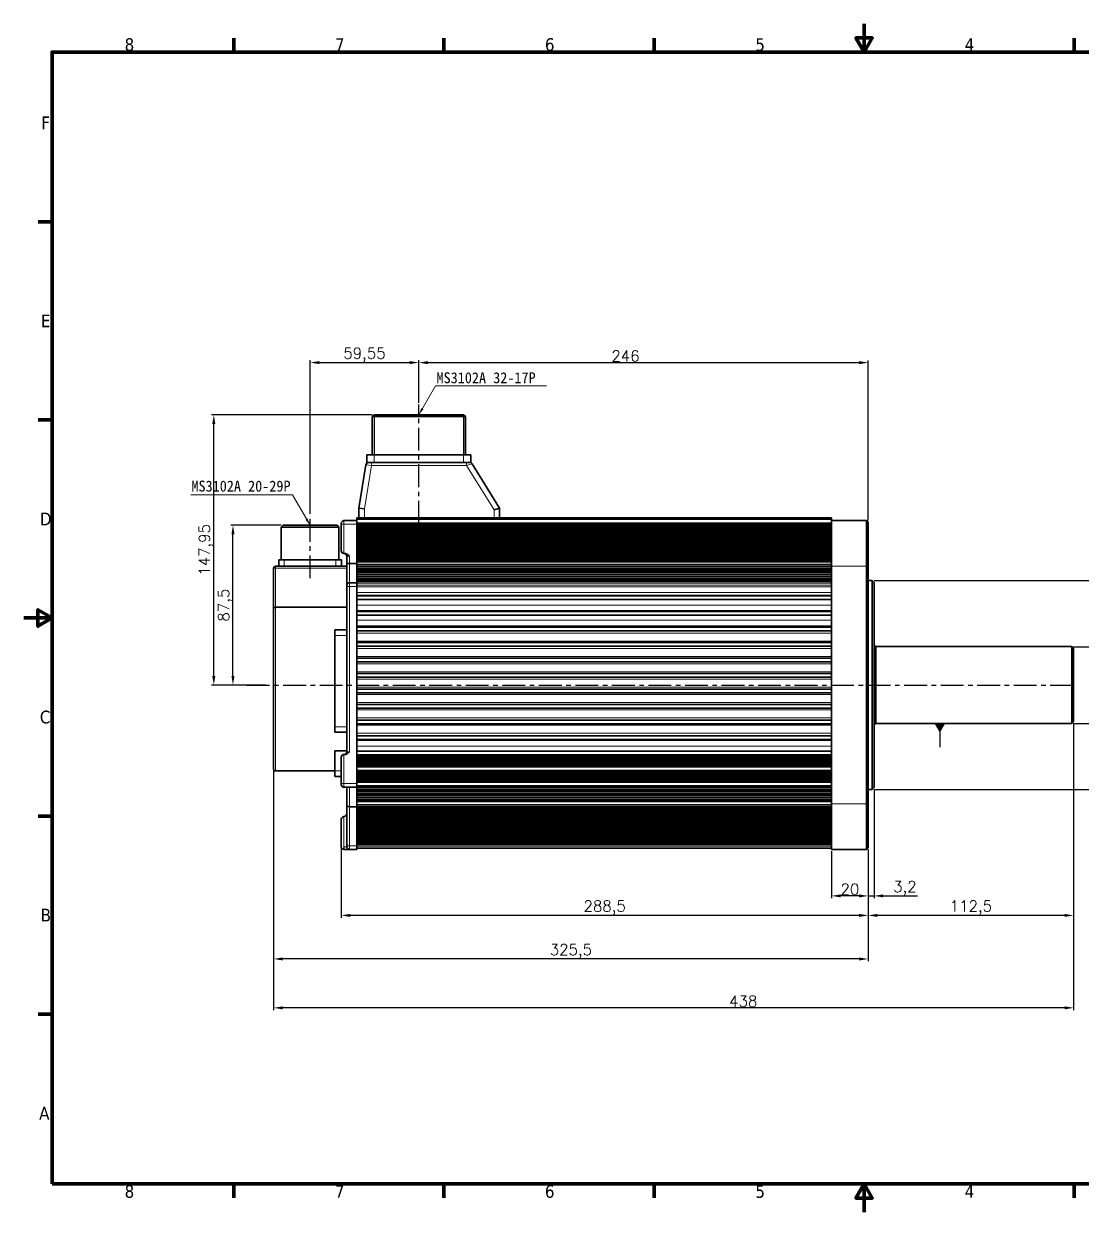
# Model space of a CAD drawing. Extents: x -61 to 2011, y -172 to 1995.
# Drawn here: x -61 to 518, y -40 to 611 of the extents above; entities that cross this region are included whole.
import ezdxf

# ---------------------------------------------------------------- set-up
doc = ezdxf.new("R2010")
doc.units = 0
doc.header["$LTSCALE"] = 10
doc.header["$MEASUREMENT"] = 0
doc.linetypes.add('CENTER', pattern=[2, 1.25, -0.25, 0.25, -0.25])
doc.layers.get('0').update_dxf_attribs({"color": 3, "linetype": 'CONTINUOUS'})
doc.layers.get('Defpoints').update_dxf_attribs({"linetype": 'CONTINUOUS'})
doc.layers.add('AM_5', color=2, linetype='CONTINUOUS', lineweight=15)
doc.layers.add('경계(ISO)', color=7, linetype='CONTINUOUS', lineweight=70)
for name, color, linetype in [('CEN', 1, 'CENTER'), ('CON', 7, 'CONTINUOUS'), ('DIM', 3, 'CONTINUOUS'), ('DIM2', 3, 'CONTINUOUS')]:
    doc.layers.add(name, color=color, linetype=linetype)
doc.styles.add('HANGUL', font='')
doc.styles.get("Standard").update_dxf_attribs({"font": 'romans.shx'})
doc.styles.add('주 문자 (JIS)', font='')
doc.styles.get('HANGUL').set_extended_font_data('DotumChe')
doc.styles.get('주 문자 (JIS)').set_extended_font_data('Tahoma')
doc.dimstyles.new('Annotative', dxfattribs={"dimscale": 0, "dimtxt": 6, "dimasz": 5, "dimexe": 1.25, "dimexo": 1, "dimtad": 1, "dimtxsty": 'Standard', "dimcen": 2.5, "dimclrd": 7, "dimclre": 7, "dimadec": 0, "dimazin": 0, "dimtfac": 1, "dimtmove": 0, "dimatfit": 3, "dimfxl": 1, "dimarcsym": 0})

# ---------------------------------------------------------------- blocks, each defined once
blk = doc.blocks.new('*D102')
at = {"layer": 'AM_5', "color": 7, "lineweight": -2}
for p, q in [((95.87, 342.63), (95.87, 426.62)), ((100.87, 425.37), (150.42, 425.37)), ((155.42, 403.35), (155.42, 426.62))]:
    blk.add_line(p, q, dxfattribs=at)
at = {"layer": 'AM_5', "color": 7}
for points in [[(100.87, 426.2), (100.87, 424.53), (95.87, 425.37)], [(150.42, 426.2), (150.42, 424.53), (155.42, 425.37)]]:
    blk.add_solid(points, dxfattribs=at)
at = {"layer": 'Defpoints', "color": 0}
for p in [(155.42, 425.37), (155.42, 402.35), (95.87, 341.63)]:
    blk.add_point(p, dxfattribs=at)
at = {"layer": 'AM_5', "color": 0, "insert": (125.65, 429.56), "char_height": 6, "attachment_point": 5}
blk.add_mtext('59,55', dxfattribs=at)
blk = doc.blocks.new('*D101')
at = {"layer": 'AM_5', "color": 7, "lineweight": -2}
for p, q in [((404.62, 305.99), (543.41, 305.99)), ((542.16, 300.99), (542.16, 196.69)), ((404.62, 191.69), (543.41, 191.69))]:
    blk.add_line(p, q, dxfattribs=at)
at = {"layer": 'AM_5', "color": 7}
for points in [[(541.32, 300.99), (542.99, 300.99), (542.16, 305.99)], [(541.32, 196.69), (542.99, 196.69), (542.16, 191.69)]]:
    blk.add_solid(points, dxfattribs=at)
at = {"layer": 'Defpoints', "color": 0}
for p in [(403.62, 305.99), (403.62, 191.69), (542.16, 191.69)]:
    blk.add_point(p, dxfattribs=at)
at = {"layer": 'AM_5', "color": 0, "insert": (537.96, 241.45), "char_height": 6, "attachment_point": 5, "rotation": 90}
blk.add_mtext('%%C114,3', dxfattribs=at)
blk = doc.blocks.new('*D100')
at = {"layer": 'AM_5', "color": 7, "lineweight": -2}
for p, q in [((513.92, 269.84), (532.64, 269.84)), ((531.39, 232.84), (531.39, 264.84)), ((513.92, 227.84), (532.64, 227.84))]:
    blk.add_line(p, q, dxfattribs=at)
at = {"layer": 'AM_5', "color": 7}
for points in [[(530.56, 264.84), (532.23, 264.84), (531.39, 269.84)], [(530.56, 232.84), (532.23, 232.84), (531.39, 227.84)]]:
    blk.add_solid(points, dxfattribs=at)
at = {"layer": 'Defpoints', "color": 0}
for p in [(512.92, 269.84), (531.39, 269.84), (512.92, 227.84)]:
    blk.add_point(p, dxfattribs=at)
at = {"layer": 'AM_5', "color": 0, "insert": (527.77, 241.9), "char_height": 6, "attachment_point": 5, "rotation": 90}
blk.add_mtext('%%C42', dxfattribs=at)
blk = doc.blocks.new('*D99')
at = {"layer": 'AM_5', "color": 7, "lineweight": -2}
for p, q in [((80.12, 336.34), (52.4, 336.34)), ((53.65, 253.84), (53.65, 331.34)), ((71.54, 248.84), (52.4, 248.84))]:
    blk.add_line(p, q, dxfattribs=at)
at = {"layer": 'AM_5', "color": 7}
for points in [[(52.82, 331.34), (54.49, 331.34), (53.65, 336.34)], [(52.82, 253.84), (54.49, 253.84), (53.65, 248.84)]]:
    blk.add_solid(points, dxfattribs=at)
at = {"layer": 'Defpoints', "color": 0}
for p in [(53.65, 336.34), (81.12, 336.34), (72.54, 248.84)]:
    blk.add_point(p, dxfattribs=at)
at = {"layer": 'AM_5', "color": 0, "insert": (49.46, 292.59), "char_height": 6, "attachment_point": 5, "rotation": 90}
blk.add_mtext('87,5', dxfattribs=at)
blk = doc.blocks.new('*D98')
at = {"layer": 'AM_5', "color": 7, "lineweight": -2}
for p, q in [((129.92, 396.79), (41.91, 396.79)), ((43.16, 253.84), (43.16, 391.79)), ((71.54, 248.84), (41.91, 248.84))]:
    blk.add_line(p, q, dxfattribs=at)
at = {"layer": 'AM_5', "color": 7}
for points in [[(42.33, 391.79), (44, 391.79), (43.16, 396.79)], [(42.33, 253.84), (44, 253.84), (43.16, 248.84)]]:
    blk.add_solid(points, dxfattribs=at)
at = {"layer": 'Defpoints', "color": 0}
for p in [(43.16, 396.79), (130.92, 396.79), (72.54, 248.84)]:
    blk.add_point(p, dxfattribs=at)
at = {"layer": 'AM_5', "color": 0, "insert": (38.97, 322.82), "char_height": 6, "attachment_point": 5, "rotation": 90}
blk.add_mtext('147,95', dxfattribs=at)
blk = doc.blocks.new('*D97')
at = {"layer": 'AM_5', "color": 7, "lineweight": -2}
for p, q in [((404.62, 191.69), (404.62, 132.14)), ((401.42, 158.84), (401.42, 132.14)), ((396.42, 133.39), (391.42, 133.39)), ((401.42, 133.39), (404.62, 133.39)), ((409.62, 133.39), (428.44, 133.39))]:
    blk.add_line(p, q, dxfattribs=at)
at = {"layer": 'AM_5', "color": 7}
for points in [[(396.42, 134.23), (396.42, 132.56), (401.42, 133.39)], [(409.62, 134.23), (409.62, 132.56), (404.62, 133.39)]]:
    blk.add_solid(points, dxfattribs=at)
at = {"layer": 'Defpoints', "color": 0}
for p in [(404.62, 192.69), (401.42, 159.84), (404.62, 133.39)]:
    blk.add_point(p, dxfattribs=at)
at = {"layer": 'AM_5', "color": 0, "insert": (421.53, 137.59), "char_height": 6, "attachment_point": 5}
blk.add_mtext('3,2', dxfattribs=at)
blk = doc.blocks.new('*D96')
at = {"layer": 'AM_5', "color": 7, "lineweight": -2}
for p, q in [((381.42, 157.84), (381.42, 132.14)), ((401.42, 158.84), (401.42, 132.14)), ((396.42, 133.39), (386.42, 133.39))]:
    blk.add_line(p, q, dxfattribs=at)
at = {"layer": 'AM_5', "color": 7}
for points in [[(386.42, 134.23), (386.42, 132.56), (381.42, 133.39)], [(396.42, 134.23), (396.42, 132.56), (401.42, 133.39)]]:
    blk.add_solid(points, dxfattribs=at)
at = {"layer": 'Defpoints', "color": 0}
for p in [(381.42, 158.84), (401.42, 159.84), (381.42, 133.39)]:
    blk.add_point(p, dxfattribs=at)
at = {"layer": 'AM_5', "color": 0, "insert": (391.42, 137.02), "char_height": 6, "attachment_point": 5}
blk.add_mtext('20', dxfattribs=at)
blk = doc.blocks.new('*D95')
at = {"layer": 'AM_5', "color": 7, "lineweight": -2}
for p, q in [((513.92, 227.84), (513.92, 121.46)), ((401.42, 158.84), (401.42, 121.46)), ((508.92, 122.71), (406.42, 122.71))]:
    blk.add_line(p, q, dxfattribs=at)
at = {"layer": 'AM_5', "color": 7}
for points in [[(406.42, 123.54), (406.42, 121.88), (401.42, 122.71)], [(508.92, 123.54), (508.92, 121.88), (513.92, 122.71)]]:
    blk.add_solid(points, dxfattribs=at)
at = {"layer": 'Defpoints', "color": 0}
for p in [(513.92, 228.84), (401.42, 159.84), (401.42, 122.71)]:
    blk.add_point(p, dxfattribs=at)
at = {"layer": 'AM_5', "color": 0, "insert": (457.67, 126.91), "char_height": 6, "attachment_point": 5}
blk.add_mtext('112,5', dxfattribs=at)
blk = doc.blocks.new('*D94')
at = {"layer": 'AM_5', "color": 7, "lineweight": -2}
for p, q in [((513.92, 227.84), (513.92, 70.86)), ((75.92, 201.84), (75.92, 70.86)), ((508.92, 72.11), (80.92, 72.11))]:
    blk.add_line(p, q, dxfattribs=at)
at = {"layer": 'AM_5', "color": 7}
for points in [[(80.92, 72.94), (80.92, 71.27), (75.92, 72.11)], [(508.92, 72.94), (508.92, 71.27), (513.92, 72.11)]]:
    blk.add_solid(points, dxfattribs=at)
at = {"layer": 'Defpoints', "color": 0}
for p in [(513.92, 228.84), (75.92, 202.84), (75.92, 72.11)]:
    blk.add_point(p, dxfattribs=at)
at = {"layer": 'AM_5', "color": 0, "insert": (333.02, 75.73), "char_height": 6, "attachment_point": 5}
blk.add_mtext('438', dxfattribs=at)
blk = doc.blocks.new('*D93')
at = {"layer": 'AM_5', "color": 7, "lineweight": -2}
for p, q in [((112.92, 159.34), (112.92, 121.46)), ((401.42, 158.84), (401.42, 121.46)), ((396.42, 122.71), (117.92, 122.71))]:
    blk.add_line(p, q, dxfattribs=at)
at = {"layer": 'AM_5', "color": 7}
for points in [[(117.92, 123.54), (117.92, 121.88), (112.92, 122.71)], [(396.42, 123.54), (396.42, 121.88), (401.42, 122.71)]]:
    blk.add_solid(points, dxfattribs=at)
at = {"layer": 'Defpoints', "color": 0}
for p in [(112.92, 160.34), (401.42, 159.84), (112.92, 122.71)]:
    blk.add_point(p, dxfattribs=at)
at = {"layer": 'AM_5', "color": 0, "insert": (257.17, 126.91), "char_height": 6, "attachment_point": 5}
blk.add_mtext('288,5', dxfattribs=at)
blk = doc.blocks.new('*D87')
at = {"layer": 'AM_5', "color": 7, "lineweight": -2}
for p, q in [((155.42, 404.35), (155.42, 426.59)), ((160.42, 425.34), (396.42, 425.34)), ((401.42, 338.84), (401.42, 426.59))]:
    blk.add_line(p, q, dxfattribs=at)
at = {"layer": 'AM_5', "color": 7}
for points in [[(160.42, 426.17), (160.42, 424.51), (155.42, 425.34)], [(396.42, 426.17), (396.42, 424.51), (401.42, 425.34)]]:
    blk.add_solid(points, dxfattribs=at)
at = {"layer": 'Defpoints', "color": 0}
for p in [(401.42, 425.34), (155.42, 403.35), (401.42, 337.84)]:
    blk.add_point(p, dxfattribs=at)
at = {"layer": 'AM_5', "color": 0, "insert": (268.58, 428.97), "char_height": 6, "attachment_point": 5}
blk.add_mtext('246', dxfattribs=at)
blk = doc.blocks.new('*D86')
at = {"layer": 'AM_5', "color": 7, "lineweight": -2}
for p, q in [((75.92, 201.84), (75.92, 97.62)), ((401.42, 158.84), (401.42, 97.62)), ((396.42, 98.87), (80.92, 98.87))]:
    blk.add_line(p, q, dxfattribs=at)
at = {"layer": 'AM_5', "color": 7}
for points in [[(80.92, 99.7), (80.92, 98.04), (75.92, 98.87)], [(396.42, 99.7), (396.42, 98.04), (401.42, 98.87)]]:
    blk.add_solid(points, dxfattribs=at)
at = {"layer": 'Defpoints', "color": 0}
for p in [(75.92, 202.84), (401.42, 159.84), (75.92, 98.87)]:
    blk.add_point(p, dxfattribs=at)
at = {"layer": 'AM_5', "color": 0, "insert": (238.67, 103.07), "char_height": 6, "attachment_point": 5}
blk.add_mtext('325,5', dxfattribs=at)
blk = doc.blocks.new('경계 Default Border')
at = {"layer": '경계(ISO)'}
for p, q in [((74.25, 410), (74.25, 414.9)), ((148.5, 410), (148.5, 414.9)), ((222.75, 410), (222.75, 414.9)), ((371.25, 410), (371.25, 414.9)), ((445.5, 410), (445.5, 414.9)), ((519.75, 410), (519.75, 414.9)), ((10, 350), (5.1, 350)), ((584, 350), (588.9, 350)), ((10, 280), (5.1, 280)), ((584, 280), (588.9, 280)), ((10, 140), (5.1, 140)), ((584, 140), (588.9, 140)), ((10, 70), (5.1, 70)), ((584, 70), (588.9, 70)), ((74.25, 10), (74.25, 5.1)), ((148.5, 10), (148.5, 5.1)), ((222.75, 10), (222.75, 5.1)), ((371.25, 10), (371.25, 5.1)), ((445.5, 10), (445.5, 5.1)), ((519.75, 10), (519.75, 5.1))]:
    blk.add_line(p, q, dxfattribs=at)
at = {"layer": '경계(ISO)', "flags": 128}
for points in [[(297, 420), (297, 410), (294.11, 415), (299.89, 415), (297, 410)], [(10, 10), (10, 410), (584, 410), (584, 10), (10, 10)], [(0, 210), (10, 210), (5, 212.89), (5, 207.11), (10, 210)], [(594, 210), (584, 210), (589, 212.89), (589, 207.11), (584, 210)], [(297, 0), (297, 10), (294.11, 5), (299.89, 5), (297, 10)]]:
    blk.add_lwpolyline(points, dxfattribs=at)
at = {"layer": '경계(ISO)', "char_height": 4.5, "attachment_point": 7, "style": '주 문자 (JIS)'}
for s, insert in [('8', (35.66, 410.3)), ('7', (109.98, 410.4)), ('6', (184.19, 410.31)), ('5', (258.56, 410.31)), ('4', (332.56, 410.4)), ('3', (406.97, 410.31)), ('2', (481.26, 410.4)), ('1', (555.86, 410.4)), ('F', (6.19, 382.75)), ('F', (585.49, 382.75)), ('E', (6.06, 312.75)), ('E', (585.36, 312.75)), ('D', (5.7, 242.75)), ('D', (585, 242.75)), ('C', (5.69, 172.67)), ('C', (584.99, 172.67)), ('B', (5.98, 102.75)), ('B', (585.28, 102.75)), ('A', (5.44, 32.75)), ('A', (584.74, 32.75)), ('8', (35.66, 5)), ('7', (109.98, 5.1)), ('6', (184.19, 5.01)), ('5', (258.56, 5.01)), ('4', (332.56, 5.1)), ('3', (406.97, 5.01)), ('2', (481.26, 5.1))]:
    blk.add_mtext(s, dxfattribs=dict(at, insert=insert))
at = {"layer": '경계(ISO)', "insert": (555.86, 5.1), "char_height": 4.5, "attachment_point": 7, "line_spacing_factor": 1.875, "style": '주 문자 (JIS)'}
blk.add_mtext('1', dxfattribs=at)

msp = doc.modelspace()

# ---------------------------------------------------------------- hatches: boundary and pattern name
at = {"layer": 'DIM2', "linetype": 'Continuous'}
h = msp.add_hatch(dxfattribs=at)
h.set_pattern_fill('ANSI31', scale=1.3, angle=180, style=0)
h.set_pattern_definition([(225, (991.84587, 275.8103), (0.11490485, -0.11490485), [])])
h.paths.add_polyline_path([(438.059, 227.843), (443.288, 227.843), (440.673, 223.315)])

# ---------------------------------------------------------------- linework, layer by layer
at = {"color": 7, "lineweight": 35, "ltscale": 0.035355}
for p, q in [((130.923, 396.792), (129.923, 395.792)), ((179.923, 396.792), (180.923, 395.792)), ((401.423, 337.843), (400.423, 338.843)), ((81.123, 336.343), (80.123, 335.343)), ((110.623, 336.343), (111.623, 335.343)), ((404.623, 304.993), (403.623, 305.993)), ((405.623, 269.843), (404.623, 270.843)), ((513.923, 268.843), (512.923, 269.843)), ((405.623, 227.843), (404.623, 226.843)), ((513.923, 228.843), (512.923, 227.843)), ((404.623, 192.693), (403.623, 191.693)), ((401.423, 159.843), (400.423, 158.843))]:
    msp.add_line(p, q, dxfattribs=at)
at = {"color": 7, "lineweight": 35}
for p, q in [((129.923, 395.792), (155.423, 395.792)), ((129.923, 374.792), (129.923, 395.792)), ((130.923, 396.792), (155.423, 396.792)), ((155.423, 396.792), (179.923, 396.792)), ((155.423, 395.792), (180.923, 395.792)), ((180.923, 374.792), (180.923, 395.792)), ((130.923, 374.792), (179.923, 374.792)), ((122.623, 345.592), (126.421, 369.329)), ((130.923, 370.592), (179.923, 370.592)), ((199.623, 345.592), (184.563, 369.882)), ((381.423, 340.292), (121.423, 340.292)), ((381.423, 339.592), (121.423, 339.592)), ((381.423, 313.843), (381.423, 338.843)), ((400.423, 338.843), (400.423, 313.843)), ((381.423, 337.304), (121.423, 337.304)), ((381.423, 336.554), (121.423, 336.554)), ((381.423, 335.804), (121.423, 335.804)), ((381.423, 335.054), (121.423, 335.054)), ((381.423, 334.304), (121.423, 334.304)), ((381.423, 333.554), (121.423, 333.554)), ((381.423, 332.804), (121.423, 332.804)), ((381.423, 332.054), (121.423, 332.054)), ((401.423, 337.843), (401.423, 313.843)), ((381.423, 331.304), (121.423, 331.304)), ((381.423, 330.554), (121.423, 330.554)), ((381.423, 329.804), (121.423, 329.804)), ((381.423, 329.054), (121.423, 329.054)), ((381.423, 328.304), (121.423, 328.304)), ((381.423, 327.554), (121.423, 327.554)), ((381.423, 326.804), (121.423, 326.804)), ((381.423, 326.054), (121.423, 326.054)), ((381.423, 325.304), (121.423, 325.304)), ((381.423, 324.554), (121.423, 324.554)), ((381.423, 323.804), (121.423, 323.804)), ((381.423, 323.054), (121.423, 323.054)), ((381.423, 322.304), (121.423, 322.304)), ((381.423, 321.554), (121.423, 321.554)), ((381.423, 320.804), (121.423, 320.804)), ((381.423, 320.054), (121.423, 320.054)), ((381.423, 319.304), (121.423, 319.304)), ((75.923, 290.736), (75.923, 312.843)), ((76.923, 313.843), (115.923, 313.843)), ((81.723, 317.343), (110.023, 317.343)), ((381.423, 318.554), (121.423, 318.554)), ((381.423, 317.804), (121.423, 317.804)), ((381.423, 317.054), (121.423, 317.054)), ((381.423, 316.304), (121.423, 316.304)), ((381.423, 314.836), (121.423, 314.836)), ((381.423, 314.8), (121.423, 314.8)), ((381.423, 313.775), (121.423, 313.775)), ((381.423, 313.74), (121.423, 313.74)), ((381.423, 312.714), (121.423, 312.714)), ((381.423, 312.679), (121.423, 312.679)), ((381.423, 313.843), (381.423, 183.843)), ((400.423, 313.843), (400.423, 183.843)), ((401.423, 313.843), (401.423, 183.843)), ((381.423, 311.654), (121.423, 311.654)), ((381.423, 311.618), (121.423, 311.618)), ((381.423, 310.593), (121.423, 310.593)), ((381.423, 310.558), (121.423, 310.558)), ((381.423, 309.532), (121.423, 309.532)), ((381.423, 309.497), (121.423, 309.497)), ((381.423, 308.472), (121.423, 308.472)), ((381.423, 308.436), (121.423, 308.436)), ((381.423, 307.411), (121.423, 307.411)), ((381.423, 307.376), (121.423, 307.376)), ((381.423, 306.351), (121.423, 306.351)), ((381.423, 306.292), (121.423, 306.292)), ((403.623, 305.993), (403.623, 248.843)), ((115.923, 302.843), (115.923, 212.343)), ((381.423, 305.592), (121.423, 305.592)), ((121.423, 194.843), (121.423, 302.843)), ((404.623, 304.993), (404.623, 248.843)), ((381.423, 297.592), (121.423, 297.592)), ((381.423, 295.592), (121.423, 295.592)), ((75.923, 202.843), (75.923, 290.736)), ((115.923, 291.375), (76.923, 291.375)), ((381.423, 289.092), (121.423, 289.092)), ((381.423, 287.092), (121.423, 287.092)), ((381.423, 280.592), (121.423, 280.592)), ((109.423, 276.043), (109.423, 226.043)), ((381.423, 278.592), (121.423, 278.592)), ((381.423, 272.092), (121.423, 272.092)), ((381.423, 270.092), (121.423, 270.092)), ((404.623, 270.843), (404.623, 192.693)), ((405.623, 269.843), (512.923, 269.843)), ((512.923, 269.843), (512.923, 248.843)), ((512.923, 269.843), (512.923, 227.843)), ((513.923, 268.843), (513.923, 228.843)), ((381.423, 263.592), (121.423, 263.592)), ((381.423, 261.592), (121.423, 261.592)), ((381.423, 255.092), (121.423, 255.092)), ((381.423, 253.092), (121.423, 253.092)), ((403.623, 248.843), (403.623, 191.693)), ((381.423, 246.592), (121.423, 246.592)), ((381.423, 244.592), (121.423, 244.592)), ((381.423, 238.092), (121.423, 238.092)), ((381.423, 236.092), (121.423, 236.092)), ((381.423, 229.592), (121.423, 229.592)), ((405.623, 227.843), (512.923, 227.843)), ((381.423, 227.592), (121.423, 227.592)), ((381.423, 221.092), (121.423, 221.092)), ((381.423, 219.092), (121.423, 219.092)), ((381.423, 212.592), (121.423, 212.592)), ((381.423, 210.592), (121.423, 210.592)), ((381.423, 210.342), (121.423, 210.342)), ((381.423, 209.592), (121.423, 209.592)), ((381.423, 208.842), (121.423, 208.842)), ((109.423, 201.843), (76.923, 201.843)), ((381.423, 208.092), (121.423, 208.092)), ((381.423, 207.342), (121.423, 207.342)), ((381.423, 206.592), (121.423, 206.592)), ((381.423, 205.842), (121.423, 205.842)), ((381.423, 205.092), (121.423, 205.092)), ((381.423, 204.342), (121.423, 204.342)), ((381.423, 204.092), (121.423, 204.092)), ((381.423, 202.092), (121.423, 202.092)), ((381.423, 201.842), (121.423, 201.842)), ((381.423, 201.092), (121.423, 201.092)), ((381.423, 200.342), (121.423, 200.342)), ((381.423, 199.592), (121.423, 199.592)), ((381.423, 198.842), (121.423, 198.842)), ((381.423, 198.092), (121.423, 198.092)), ((381.423, 197.342), (121.423, 197.342)), ((381.423, 196.592), (121.423, 196.592)), ((381.423, 195.842), (121.423, 195.842)), ((381.423, 195.592), (121.423, 195.592)), ((381.423, 193.592), (121.423, 193.592)), ((381.423, 192.892), (121.423, 192.892)), ((381.423, 192.892), (121.423, 192.892)), ((381.423, 192.892), (121.423, 192.892)), ((381.423, 192.892), (121.423, 192.892)), ((381.423, 192.892), (121.423, 192.892)), ((381.423, 192.892), (121.423, 192.892)), ((381.423, 192.892), (121.423, 192.892)), ((381.423, 192.892), (121.423, 192.892)), ((381.423, 192.892), (121.423, 192.892)), ((381.423, 192.892), (121.423, 192.892)), ((381.423, 192.892), (121.423, 192.892)), ((381.423, 192.892), (121.423, 192.892)), ((381.423, 192.892), (121.423, 192.892)), ((381.423, 192.892), (121.423, 192.892)), ((381.423, 192.57), (121.423, 192.57)), ((381.423, 191.547), (121.423, 191.547)), ((381.423, 190.526), (121.423, 190.526)), ((381.423, 189.505), (121.423, 189.505)), ((115.923, 160.843), (115.923, 182.858)), ((381.423, 188.484), (121.423, 188.484)), ((381.423, 187.463), (121.423, 187.463)), ((381.423, 186.442), (121.423, 186.442)), ((381.423, 185.422), (121.423, 185.422)), ((381.423, 182.47), (121.423, 182.47)), ((381.423, 158.843), (381.423, 183.843)), ((400.423, 183.843), (400.423, 158.843)), ((401.423, 183.843), (401.423, 159.843)), ((381.423, 181.72), (121.423, 181.72)), ((381.423, 180.97), (121.423, 180.97)), ((381.423, 180.22), (121.423, 180.22)), ((381.423, 179.47), (121.423, 179.47)), ((381.423, 178.72), (121.423, 178.72)), ((381.423, 177.97), (121.423, 177.97)), ((381.423, 177.22), (121.423, 177.22)), ((381.423, 176.47), (121.423, 176.47)), ((381.423, 175.72), (121.423, 175.72)), ((381.423, 174.97), (121.423, 174.97)), ((381.423, 174.22), (121.423, 174.22)), ((381.423, 173.47), (121.423, 173.47)), ((381.423, 172.72), (121.423, 172.72)), ((381.423, 171.97), (121.423, 171.97)), ((381.423, 171.22), (121.423, 171.22)), ((381.423, 170.47), (121.423, 170.47)), ((381.423, 169.72), (121.423, 169.72)), ((381.423, 168.97), (121.423, 168.97)), ((381.423, 168.22), (121.423, 168.22)), ((381.423, 167.47), (121.423, 167.47)), ((381.423, 166.72), (121.423, 166.72)), ((381.423, 165.97), (121.423, 165.97)), ((381.423, 165.22), (121.423, 165.22)), ((381.423, 164.47), (121.423, 164.47)), ((381.423, 163.72), (121.423, 163.72)), ((381.423, 162.97), (121.423, 162.97)), ((381.423, 162.22), (121.423, 162.22)), ((381.423, 161.47), (121.423, 161.47)), ((381.423, 159.592), (121.423, 159.592)), ((381.423, 159.592), (121.423, 159.592)), ((381.423, 159.592), (121.423, 159.592)), ((381.423, 159.592), (121.423, 159.592)), ((381.423, 159.592), (121.423, 159.592)), ((381.423, 159.592), (121.423, 159.592)), ((381.423, 159.592), (121.423, 159.592)), ((381.423, 159.592), (121.423, 159.592)), ((381.423, 159.592), (121.423, 159.592)), ((381.423, 159.592), (121.423, 159.592)), ((381.423, 159.592), (121.423, 159.592)), ((381.423, 159.592), (121.423, 159.592)), ((381.423, 159.592), (121.423, 159.592)), ((381.423, 159.592), (121.423, 159.592))]:
    msp.add_line(p, q, dxfattribs=at)
at = {"color": 7, "lineweight": 35, "ltscale": 0.105}
for p, q in [((126.923, 370.592), (126.923, 374.792)), ((183.923, 370.592), (183.923, 374.792))]:
    msp.add_line(p, q, dxfattribs=at)
at = {"color": 7, "lineweight": 35, "ltscale": 0.1}
for p, q in [((126.923, 374.792), (130.923, 374.792)), ((179.923, 374.792), (183.923, 374.792)), ((126.923, 370.592), (130.923, 370.592)), ((179.923, 370.592), (183.923, 370.592)), ((121.423, 315.45), (117.423, 315.45)), ((121.423, 304.843), (117.423, 304.843)), ((121.423, 182.237), (117.423, 182.237)), ((121.423, 158.843), (117.423, 158.843))]:
    msp.add_line(p, q, dxfattribs=at)
at = {"color": 7, "lineweight": 13, "ltscale": 0.105}
for p, q in [((130.923, 370.592), (130.923, 374.792)), ((179.923, 370.592), (179.923, 374.792))]:
    msp.add_line(p, q, dxfattribs=at)
at = {"color": 7, "lineweight": 13}
for p, q in [((125.623, 345.353), (129.421, 369.092)), ((181.523, 369.092), (129.421, 369.092)), ((196.623, 344.737), (181.523, 369.092)), ((381.423, 337.592), (121.423, 337.592)), ((76.923, 291.375), (76.923, 312.843)), ((76.923, 312.843), (115.923, 312.843)), ((381.423, 314.932), (121.423, 314.932)), ((117.423, 302.843), (117.423, 212.343)), ((381.423, 304.592), (121.423, 304.592)), ((381.423, 304.515), (121.423, 304.515)), ((381.423, 303.516), (121.423, 303.516)), ((381.423, 302.632), (121.423, 302.632)), ((381.423, 299.482), (121.423, 299.482)), ((381.423, 298.032), (121.423, 298.032)), ((76.923, 201.843), (76.923, 291.375)), ((381.423, 292.598), (121.423, 292.598)), ((381.423, 289.629), (121.423, 289.629)), ((381.423, 284.29), (121.423, 284.29)), ((381.423, 281.226), (121.423, 281.226)), ((381.423, 277.272), (121.423, 277.272)), ((381.423, 272.823), (121.423, 272.823)), ((381.423, 268.869), (121.423, 268.869)), ((381.423, 264.42), (121.423, 264.42)), ((381.423, 260.466), (121.423, 260.466)), ((381.423, 256.018), (121.423, 256.018)), ((381.423, 252.063), (121.423, 252.063)), ((381.423, 247.615), (121.423, 247.615)), ((381.423, 243.66), (121.423, 243.66)), ((381.423, 239.212), (121.423, 239.212)), ((381.423, 235.258), (121.423, 235.258)), ((381.423, 230.809), (121.423, 230.809)), ((381.423, 226.855), (121.423, 226.855)), ((381.423, 222.406), (121.423, 222.406)), ((381.423, 218.452), (121.423, 218.452)), ((381.423, 215.383), (121.423, 215.383)), ((117.423, 160.843), (117.423, 182.237)), ((381.423, 184.964), (121.423, 184.964)), ((381.423, 183.499), (121.423, 183.499)), ((381.423, 160.592), (121.423, 160.592))]:
    msp.add_line(p, q, dxfattribs=at)
at = {"color": 7, "lineweight": 13, "ltscale": 0.07524}
msp.add_line((126.421, 369.329), (129.421, 369.092), dxfattribs=at)
at = {"color": 7, "lineweight": 13, "ltscale": 0.0375}
for p, q in [((129.421, 370.592), (129.421, 369.092)), ((181.523, 370.592), (181.523, 369.092)), ((112.923, 336.843), (114.423, 336.843)), ((115.923, 319.343), (117.423, 319.343)), ((115.923, 302.843), (117.423, 302.843)), ((115.923, 212.343), (117.423, 212.343)), ((112.923, 194.843), (114.423, 194.843)), ((115.923, 160.343), (114.423, 160.343)), ((114.423, 158.843), (114.423, 160.343)), ((115.923, 160.843), (117.423, 160.843))]:
    msp.add_line(p, q, dxfattribs=at)
at = {"color": 7, "lineweight": 13, "ltscale": 0.078522}
msp.add_line((181.523, 369.092), (184.563, 369.882), dxfattribs=at)
at = {"color": 7, "lineweight": 35, "ltscale": 0.075237}
msp.add_line((122.623, 345.592), (125.623, 345.353), dxfattribs=at)
at = {"color": 7, "lineweight": 35, "ltscale": 0.1325}
for p, q in [((122.623, 340.292), (122.623, 345.592)), ((199.623, 340.292), (199.623, 345.592))]:
    msp.add_line(p, q, dxfattribs=at)
at = {"color": 7, "lineweight": 13, "ltscale": 0.126537}
msp.add_line((125.623, 340.292), (125.623, 345.353), dxfattribs=at)
at = {"color": 7, "lineweight": 35, "ltscale": 0.077983}
msp.add_line((196.623, 344.737), (199.623, 345.592), dxfattribs=at)
at = {"color": 7, "lineweight": 35, "ltscale": 0.175}
for p, q in [((114.423, 338.843), (121.423, 338.843)), ((114.423, 192.843), (121.423, 192.843))]:
    msp.add_line(p, q, dxfattribs=at)
at = {"color": 7, "lineweight": 13, "ltscale": 0.05}
for p, q in [((114.423, 336.843), (114.423, 338.843)), ((117.423, 302.843), (117.423, 304.843)), ((114.423, 192.843), (114.423, 194.843)), ((117.423, 158.843), (117.423, 160.843))]:
    msp.add_line(p, q, dxfattribs=at)
at = {"color": 7, "lineweight": 35, "ltscale": 0.0175}
for p, q in [((121.423, 339.592), (121.423, 340.292)), ((381.423, 340.292), (381.423, 339.592)), ((121.423, 305.592), (121.423, 306.292))]:
    msp.add_line(p, q, dxfattribs=at)
at = {"color": 7, "lineweight": 35, "ltscale": 0.018719}
for p, q in [((121.423, 338.843), (121.423, 339.592)), ((381.423, 339.592), (381.423, 338.843)), ((121.423, 304.843), (121.423, 305.592))]:
    msp.add_line(p, q, dxfattribs=at)
at = {"color": 7, "lineweight": 35, "ltscale": 0.031281}
msp.add_line((121.423, 337.592), (121.423, 338.843), dxfattribs=at)
at = {"color": 7, "lineweight": 13, "ltscale": 0.111136}
msp.add_line((196.623, 340.292), (196.623, 344.737), dxfattribs=at)
at = {"color": 7, "lineweight": 35, "ltscale": 0.475}
for p, q in [((381.423, 338.843), (400.423, 338.843)), ((381.423, 158.843), (400.423, 158.843))]:
    msp.add_line(p, q, dxfattribs=at)
at = {"color": 7, "lineweight": 35, "ltscale": 0.39375}
for p, q in [((80.123, 335.343), (95.873, 335.343)), ((95.873, 335.343), (111.623, 335.343))]:
    msp.add_line(p, q, dxfattribs=at)
at = {"color": 7, "lineweight": 35, "ltscale": 0.45}
for p, q in [((80.123, 317.343), (80.123, 335.343)), ((111.623, 317.343), (111.623, 335.343))]:
    msp.add_line(p, q, dxfattribs=at)
at = {"color": 7, "lineweight": 35, "ltscale": 0.36875}
for p, q in [((81.123, 336.343), (95.873, 336.343)), ((95.873, 336.343), (110.623, 336.343))]:
    msp.add_line(p, q, dxfattribs=at)
at = {"color": 7, "lineweight": 35, "ltscale": 0.0125}
for p, q in [((112.923, 336.843), (112.923, 337.343)), ((115.923, 302.843), (115.923, 303.343)), ((112.923, 194.343), (112.923, 194.843)), ((115.923, 160.343), (115.923, 160.843))]:
    msp.add_line(p, q, dxfattribs=at)
at = {"color": 7, "lineweight": 35, "ltscale": 0.3625}
for p, q in [((112.923, 322.343), (112.923, 336.843)), ((112.923, 209.343), (112.923, 194.843))]:
    msp.add_line(p, q, dxfattribs=at)
at = {"color": 7, "lineweight": 13, "ltscale": 0.175}
for p, q in [((114.423, 336.843), (121.423, 336.843)), ((114.423, 194.843), (121.423, 194.843))]:
    msp.add_line(p, q, dxfattribs=at)
at = {"color": 7, "lineweight": 13, "ltscale": 0.4}
for p, q in [((114.423, 320.843), (114.423, 336.843)), ((114.423, 210.843), (114.423, 194.843))]:
    msp.add_line(p, q, dxfattribs=at)
at = {"color": 7, "lineweight": 35, "ltscale": 0.00359}
msp.add_line((121.423, 337.592), (121.423, 337.448), dxfattribs=at)
at = {"color": 7, "lineweight": 35, "ltscale": 0.005023}
msp.add_line((121.423, 337.247), (121.423, 337.448), dxfattribs=at)
at = {"color": 7, "lineweight": 35, "ltscale": 0.001105}
msp.add_line((121.423, 337.247), (121.423, 337.203), dxfattribs=at)
at = {"color": 7, "lineweight": 35, "ltscale": 0.016239}
for p, q in [((121.423, 336.554), (121.423, 337.203)), ((121.423, 335.054), (121.423, 335.703)), ((121.423, 333.554), (121.423, 334.203)), ((121.423, 332.054), (121.423, 332.703)), ((121.423, 330.554), (121.423, 331.203)), ((121.423, 329.054), (121.423, 329.703)), ((121.423, 327.554), (121.423, 328.203)), ((121.423, 326.054), (121.423, 326.703)), ((121.423, 324.554), (121.423, 325.203)), ((121.423, 323.054), (121.423, 323.703)), ((121.423, 321.554), (121.423, 322.203)), ((121.423, 320.054), (121.423, 320.703)), ((121.423, 318.554), (121.423, 319.203)), ((121.423, 317.054), (121.423, 317.703)), ((121.423, 181.071), (121.423, 181.72)), ((121.423, 180.22), (121.423, 180.87)), ((121.423, 179.571), (121.423, 180.22)), ((121.423, 178.72), (121.423, 179.37)), ((121.423, 178.071), (121.423, 178.72)), ((121.423, 177.22), (121.423, 177.87)), ((121.423, 176.571), (121.423, 177.22)), ((121.423, 175.72), (121.423, 176.37)), ((121.423, 175.071), (121.423, 175.72)), ((121.423, 174.22), (121.423, 174.87)), ((121.423, 173.571), (121.423, 174.22)), ((121.423, 172.72), (121.423, 173.37)), ((121.423, 172.071), (121.423, 172.72)), ((121.423, 171.22), (121.423, 171.87)), ((121.423, 170.571), (121.423, 171.22)), ((121.423, 169.72), (121.423, 170.37)), ((121.423, 169.071), (121.423, 169.72)), ((121.423, 168.22), (121.423, 168.87)), ((121.423, 167.571), (121.423, 168.22)), ((121.423, 166.72), (121.423, 167.37)), ((121.423, 166.071), (121.423, 166.72)), ((121.423, 165.22), (121.423, 165.87)), ((121.423, 164.571), (121.423, 165.22)), ((121.423, 163.72), (121.423, 164.37)), ((121.423, 163.071), (121.423, 163.72)), ((121.423, 162.22), (121.423, 162.87)), ((121.423, 161.571), (121.423, 162.22))]:
    msp.add_line(p, q, dxfattribs=at)
at = {"color": 7, "lineweight": 35, "ltscale": 0.016238}
for p, q in [((121.423, 335.904), (121.423, 336.554)), ((121.423, 334.404), (121.423, 335.054)), ((121.423, 332.904), (121.423, 333.554)), ((121.423, 331.404), (121.423, 332.054)), ((121.423, 329.904), (121.423, 330.554)), ((121.423, 328.404), (121.423, 329.054)), ((121.423, 326.904), (121.423, 327.554)), ((121.423, 325.404), (121.423, 326.054)), ((121.423, 323.904), (121.423, 324.554)), ((121.423, 322.404), (121.423, 323.054)), ((121.423, 320.904), (121.423, 321.554)), ((121.423, 319.404), (121.423, 320.054)), ((121.423, 317.904), (121.423, 318.554)), ((121.423, 316.404), (121.423, 317.054))]:
    msp.add_line(p, q, dxfattribs=at)
at = {"color": 7, "lineweight": 35, "ltscale": 0.005022}
for p, q in [((121.423, 335.904), (121.423, 335.703)), ((121.423, 334.404), (121.423, 334.203)), ((121.423, 332.904), (121.423, 332.703)), ((121.423, 331.404), (121.423, 331.203)), ((121.423, 329.904), (121.423, 329.703)), ((121.423, 328.404), (121.423, 328.203)), ((121.423, 326.904), (121.423, 326.703)), ((121.423, 325.404), (121.423, 325.203)), ((121.423, 323.904), (121.423, 323.703)), ((121.423, 322.404), (121.423, 322.203)), ((121.423, 320.904), (121.423, 320.703)), ((121.423, 319.404), (121.423, 319.203)), ((121.423, 317.904), (121.423, 317.703)), ((121.423, 180.87), (121.423, 181.071)), ((121.423, 179.37), (121.423, 179.571)), ((121.423, 177.87), (121.423, 178.071)), ((121.423, 176.37), (121.423, 176.571)), ((121.423, 174.87), (121.423, 175.071)), ((121.423, 173.37), (121.423, 173.571)), ((121.423, 171.87), (121.423, 172.071)), ((121.423, 170.37), (121.423, 170.571)), ((121.423, 168.87), (121.423, 169.071)), ((121.423, 167.37), (121.423, 167.571)), ((121.423, 165.87), (121.423, 166.071)), ((121.423, 164.37), (121.423, 164.571)), ((121.423, 162.87), (121.423, 163.071))]:
    msp.add_line(p, q, dxfattribs=at)
at = {"color": 7, "lineweight": 35, "ltscale": 0.010048}
for p, q in [((114.423, 320.843), (114.825, 320.843)), ((114.825, 210.843), (114.423, 210.843)), ((114.825, 158.843), (114.423, 158.843))]:
    msp.add_line(p, q, dxfattribs=at)
at = {"color": 7, "lineweight": 35, "ltscale": 0.112868}
msp.add_line((115.923, 319.343), (115.923, 314.828), dxfattribs=at)
at = {"color": 7, "lineweight": 13, "ltscale": 0.097335}
msp.add_line((117.423, 319.343), (117.423, 315.45), dxfattribs=at)
at = {"color": 7, "lineweight": 13, "ltscale": 0.025}
for p, q in [((75.923, 312.843), (76.923, 312.843)), ((76.923, 313.843), (76.923, 312.843)), ((401.423, 313.843), (400.423, 313.843)), ((401.423, 183.843), (400.423, 183.843))]:
    msp.add_line(p, q, dxfattribs=at)
at = {"color": 7, "lineweight": 35, "ltscale": 0.075}
for p, q in [((78.723, 317.343), (81.723, 317.343)), ((110.023, 317.343), (113.023, 317.343)), ((109.423, 276.043), (109.423, 279.043)), ((109.423, 223.043), (109.423, 226.043)), ((109.423, 198.843), (109.423, 201.843))]:
    msp.add_line(p, q, dxfattribs=at)
at = {"color": 7, "lineweight": 35, "ltscale": 0.0875}
for p, q in [((78.723, 313.843), (78.723, 317.343)), ((113.023, 313.843), (113.023, 317.343))]:
    msp.add_line(p, q, dxfattribs=at)
at = {"color": 7, "lineweight": 13, "ltscale": 0.0875}
for p, q in [((81.723, 313.843), (81.723, 317.343)), ((110.023, 313.843), (110.023, 317.343))]:
    msp.add_line(p, q, dxfattribs=at)
at = {"color": 7, "lineweight": 35, "ltscale": 0.287132}
msp.add_line((115.923, 314.828), (115.923, 303.343), dxfattribs=at)
at = {"color": 7, "lineweight": 13, "ltscale": 0.265165}
for p, q in [((117.423, 315.45), (117.423, 304.843)), ((117.423, 182.237), (117.423, 192.843))]:
    msp.add_line(p, q, dxfattribs=at)
at = {"color": 7, "lineweight": 35, "ltscale": 0.01657}
msp.add_line((121.423, 316.404), (121.423, 315.741), dxfattribs=at)
at = {"color": 7, "lineweight": 35, "ltscale": 0.01517}
msp.add_line((121.423, 315.134), (121.423, 315.741), dxfattribs=at)
at = {"color": 7, "lineweight": 35, "ltscale": 0.00749}
msp.add_line((121.423, 315.134), (121.423, 314.835), dxfattribs=at)
at = {"color": 7, "lineweight": 35, "ltscale": 0.000861359}
for p, q in [((121.423, 314.8), (121.423, 314.835)), ((121.423, 313.74), (121.423, 313.774)), ((121.423, 312.679), (121.423, 312.714)), ((121.423, 311.618), (121.423, 311.653)), ((121.423, 308.436), (121.423, 308.471)), ((121.423, 307.376), (121.423, 307.41))]:
    msp.add_line(p, q, dxfattribs=at)
at = {"color": 7, "lineweight": 35, "ltscale": 0.024972}
for p, q in [((121.423, 313.802), (121.423, 314.8)), ((121.423, 311.68), (121.423, 312.679)), ((121.423, 310.62), (121.423, 311.618)), ((121.423, 307.438), (121.423, 308.436)), ((121.423, 306.377), (121.423, 307.376))]:
    msp.add_line(p, q, dxfattribs=at)
at = {"color": 7, "lineweight": 35, "ltscale": 0.000682831}
for p, q in [((121.423, 313.802), (121.423, 313.774)), ((121.423, 312.741), (121.423, 312.714)), ((121.423, 308.498), (121.423, 308.471))]:
    msp.add_line(p, q, dxfattribs=at)
at = {"color": 7, "lineweight": 35, "ltscale": 0.024973}
for p, q in [((121.423, 312.741), (121.423, 313.74)), ((121.423, 309.559), (121.423, 310.558)), ((121.423, 308.498), (121.423, 309.497))]:
    msp.add_line(p, q, dxfattribs=at)
at = {"color": 7, "lineweight": 13, "ltscale": 0.475}
for p, q in [((381.423, 313.843), (400.423, 313.843)), ((381.423, 183.843), (400.423, 183.843))]:
    msp.add_line(p, q, dxfattribs=at)
at = {"color": 7, "lineweight": 35, "ltscale": 0.000683594}
for p, q in [((121.423, 311.68), (121.423, 311.653)), ((121.423, 310.62), (121.423, 310.592)), ((121.423, 309.559), (121.423, 309.532)), ((121.423, 307.438), (121.423, 307.41))]:
    msp.add_line(p, q, dxfattribs=at)
at = {"color": 7, "lineweight": 35, "ltscale": 0.000860596}
for p, q in [((121.423, 310.558), (121.423, 310.592)), ((121.423, 309.497), (121.423, 309.532))]:
    msp.add_line(p, q, dxfattribs=at)
at = {"color": 7, "lineweight": 35, "ltscale": 0.002126}
msp.add_line((121.423, 306.377), (121.423, 306.292), dxfattribs=at)
at = {"color": 7, "lineweight": 35, "ltscale": 0.055}
for p, q in [((401.423, 305.993), (403.623, 305.993)), ((401.423, 191.693), (403.623, 191.693))]:
    msp.add_line(p, q, dxfattribs=at)
at = {"color": 7, "lineweight": 13, "ltscale": 0.1}
for p, q in [((121.423, 302.843), (117.423, 302.843)), ((121.423, 160.843), (117.423, 160.843))]:
    msp.add_line(p, q, dxfattribs=at)
at = {"color": 7, "lineweight": 35, "ltscale": 0.006281}
msp.add_line((121.423, 304.592), (121.423, 304.843), dxfattribs=at)
at = {"color": 7, "lineweight": 35, "ltscale": 0.001931}
msp.add_line((121.423, 304.592), (121.423, 304.515), dxfattribs=at)
at = {"color": 7, "lineweight": 35, "ltscale": 0.015314}
msp.add_line((121.423, 303.902), (121.423, 304.515), dxfattribs=at)
at = {"color": 7, "lineweight": 35, "ltscale": 0.026473}
msp.add_line((121.423, 302.843), (121.423, 303.902), dxfattribs=at)
at = {"color": 7, "lineweight": 35, "ltscale": 0.1625}
for p, q in [((115.923, 279.043), (109.423, 279.043)), ((115.923, 223.043), (109.423, 223.043)), ((115.923, 212.83), (109.423, 212.83))]:
    msp.add_line(p, q, dxfattribs=at)
at = {"color": 7, "lineweight": 13, "ltscale": 0.1625}
for p, q in [((115.923, 276.043), (109.423, 276.043)), ((115.923, 226.043), (109.423, 226.043))]:
    msp.add_line(p, q, dxfattribs=at)
at = {"color": 7, "lineweight": 35, "ltscale": 0.4375}
for p, q in [((405.623, 269.843), (405.623, 248.843)), ((405.623, 248.843), (405.623, 227.843))]:
    msp.add_line(p, q, dxfattribs=at)
at = {"color": 7, "lineweight": 35, "ltscale": 0.274667}
msp.add_line((109.423, 201.843), (109.423, 212.83), dxfattribs=at)
at = {"color": 7, "lineweight": 13, "ltscale": 0.087498}
msp.add_line((112.923, 201.843), (109.423, 201.843), dxfattribs=at)
at = {"color": 7, "lineweight": 35, "ltscale": 0.087498}
msp.add_line((112.923, 198.843), (109.423, 198.843), dxfattribs=at)
at = {"color": 7, "lineweight": 35, "ltscale": 0.249632}
msp.add_line((115.923, 182.858), (115.923, 192.843), dxfattribs=at)
at = {"color": 7, "lineweight": 35, "ltscale": 0.05}
for p, q in [((121.423, 192.843), (121.423, 194.843)), ((121.423, 158.843), (121.423, 160.843))]:
    msp.add_line(p, q, dxfattribs=at)
at = {"color": 7, "lineweight": 35, "ltscale": 0.263558}
msp.add_line((121.423, 182.301), (121.423, 192.843), dxfattribs=at)
at = {"color": 7, "lineweight": 35, "ltscale": 0.014517}
msp.add_line((121.423, 181.72), (121.423, 182.301), dxfattribs=at)
at = {"color": 7, "lineweight": 13, "ltscale": 0.4125}
msp.add_line((114.423, 176.843), (114.423, 160.343), dxfattribs=at)
at = {"color": 7, "lineweight": 35, "ltscale": 0.375}
msp.add_line((112.923, 160.343), (112.923, 175.343), dxfattribs=at)
at = {"color": 7, "lineweight": 35, "ltscale": 0.064952}
msp.add_line((114.825, 158.843), (117.423, 158.843), dxfattribs=at)
at = {"color": 7, "lineweight": 35, "ltscale": 0.018185}
msp.add_line((121.423, 160.843), (121.423, 161.571), dxfattribs=at)
at = {"color": 7, "lineweight": 35}
for points in [[(114.825, 320.843), (115.245, 320.8), (115.639, 320.685), (116.054, 320.488), (116.418, 320.25), (116.677, 320.047), (117.138, 319.626), (117.423, 319.343)], [(117.423, 315.45), (117.046, 315.43), (116.688, 315.37), (116.412, 315.288), (116.185, 315.179), (115.991, 315.013), (115.923, 314.828)], [(75.923, 290.736), (75.965, 290.92), (76.141, 291.135), (76.434, 291.294), (76.67, 291.355), (76.923, 291.375)], [(114.825, 210.843), (115.245, 210.886), (115.639, 211.001), (116.054, 211.198), (116.418, 211.436), (116.677, 211.639), (117.138, 212.061), (117.423, 212.343)], [(117.423, 182.237), (117.046, 182.257), (116.688, 182.316), (116.412, 182.399), (116.185, 182.507), (115.991, 182.673), (115.923, 182.858)]]:
    msp.add_lwpolyline(points, dxfattribs=at)
for centre, radius, start, end in [((127.902, 369.092), 1.5, 89.999997, 170.909723), ((183.288, 369.092), 1.5, 31.798911, 89.999997), ((114.423, 337.343), 1.5, 89.999997, 180), ((114.423, 322.343), 1.5, 180, 270.000003), ((114.423, 319.343), 1.5, 359.999995, 89.999997), ((76.923, 312.843), 1, 89.999997, 180), ((117.423, 303.343), 1.5, 89.999997, 180), ((114.423, 209.343), 1.5, 89.999997, 180), ((114.423, 212.343), 1.5, 270.000003, 359.999995), ((76.923, 202.843), 1, 180, 270.000003), ((114.423, 194.343), 1.5, 180, 270.000003), ((114.423, 175.343), 1.5, 89.999997, 180), ((114.423, 178.343), 1.5, 270.000003, 359.46501), ((114.423, 160.343), 1.5, 180, 270.000003), ((117.423, 160.343), 1.5, 180, 270.000003)]:
    msp.add_arc(centre, radius, start, end, dxfattribs=at)
at = {"color": 7, "lineweight": 13}
msp.add_arc((117.423, 160.343), 3, 180, 210.000001, dxfattribs=at)
at = {"layer": 'AM_5', "color": 7}
for p, q in [((156.923, 399.39), (164.601, 412.689)), ((225.353, 412.689), (164.601, 412.689)), ((30.594, 352.975), (86.271, 352.975)), ((95.873, 336.343), (86.271, 352.975))]:
    msp.add_line(p, q, dxfattribs=at)
at = {"layer": 'CEN', "color": 7}
for p, q in [((155.423, 337.177), (155.423, 402.348)), ((95.873, 307.322), (95.873, 341.628)), ((61.144, 248.843), (515.4, 248.843))]:
    msp.add_line(p, q, dxfattribs=at)
at = {"layer": 'CON', "color": 7}
msp.add_lwpolyline([(440.673, 223.315), (443.288, 227.843), (438.059, 227.843)], close=True, dxfattribs=at)
at = {"layer": 'DIM', "color": 7}
for p, q in [((130.923, 396.792), (130.923, 374.792)), ((179.923, 396.792), (179.923, 374.792))]:
    msp.add_line(p, q, dxfattribs=at)
for points in [[(157.936, 399.844), (156.81, 400.494), (155.423, 396.792)], [(93.314, 339.396), (94.44, 340.046), (95.827, 336.343)]]:
    msp.add_solid(points, dxfattribs=at)
at = {"layer": 'DIM2', "color": 7, "linetype": 'Continuous'}
msp.add_line((440.673, 223.315), (440.673, 214.83), dxfattribs=at)

# ---------------------------------------------------------------- block references
at = {"xscale": 1.549125, "yscale": 1.549125, "zscale": 1.549125}
msp.add_blockref('경계 Default Border', (-60.878, -39.781), dxfattribs=at)

# ---------------------------------------------------------------- texts
at = {"color": 7, "char_height": 6, "attachment_point": 1, "style": 'HANGUL'}
for s, width, insert in [('MS3102A 32-17P', 61.52294, (165.087, 420.043)), ('MS3102A 20-29P', 61.89008, (30.905, 360.739))]:
    msp.add_mtext_dynamic_manual_height_columns(s, width=width, gutter_width=5, heights=[0], dxfattribs=dict(at, insert=insert))

# ---------------------------------------------------------------- dimensions: what is measured, and where the dimension line sits
at = {"layer": 'AM_5', "color": 7}
for base, p1, p2, angle, picture, middle in [((155.423, 425.367), (95.873, 341.628), (155.423, 402.348), 180, '*D102', (125.648, 429.564)), ((43.164, 396.792), (72.537, 248.843), (130.923, 396.792), 90, '*D98', (38.968, 322.818)), ((53.652, 336.343), (72.537, 248.843), (81.123, 336.343), 90, '*D99', (49.456, 292.593)), ((401.423, 122.709), (513.923, 228.843), (401.423, 159.843), 180, '*D95', (457.673, 126.905)), ((75.923, 98.869), (401.423, 159.843), (75.923, 202.843), 0, '*D86', (238.673, 103.065)), ((404.623, 133.394), (401.423, 159.843), (404.623, 192.693), 180, '*D97', (421.534, 137.59)), ((112.923, 122.709), (401.423, 159.843), (112.923, 160.343), 180, '*D93', (257.173, 126.905)), ((381.423, 133.394), (401.423, 159.843), (381.423, 158.843), 180, '*D96', (391.423, 137.019))]:
    dim = msp.add_linear_dim(base=base, p1=p1, p2=p2, angle=angle, dimstyle='Annotative', dxfattribs=at)
    dim.commit()
    dim.dimension.update_dxf_attribs({"geometry": picture, "text_midpoint": middle})
dim = msp.add_linear_dim(base=(401.423, 425.341), p1=(155.423, 403.348), p2=(401.423, 337.843), dimstyle='Annotative', dxfattribs=at)
dim.commit()
dim.dimension.update_dxf_attribs({"geometry": '*D87', "text_midpoint": (268.577, 425.341), "dimtype": 128})
for base, p1, p2, picture, middle in [((542.158, 191.693), (403.623, 305.993), (403.623, 191.693), '*D101', (542.158, 241.455)), ((531.393, 269.843), (512.923, 227.843), (512.923, 269.843), '*D100', (531.393, 241.905))]:
    dim = msp.add_linear_dim(base=base, p1=p1, p2=p2, angle=90, text='%%C<>', dimstyle='Annotative', dxfattribs=at)
    dim.commit()
    dim.dimension.update_dxf_attribs({"geometry": picture, "text_midpoint": middle, "dimtype": 128})
dim = msp.add_linear_dim(base=(75.923, 72.108), p1=(513.923, 228.843), p2=(75.923, 202.843), angle=180, dimstyle='Annotative', dxfattribs=at)
dim.commit()
dim.dimension.update_dxf_attribs({"geometry": '*D94', "text_midpoint": (333.023, 72.108), "dimtype": 128})

doc.saveas('drawing.dxf')
